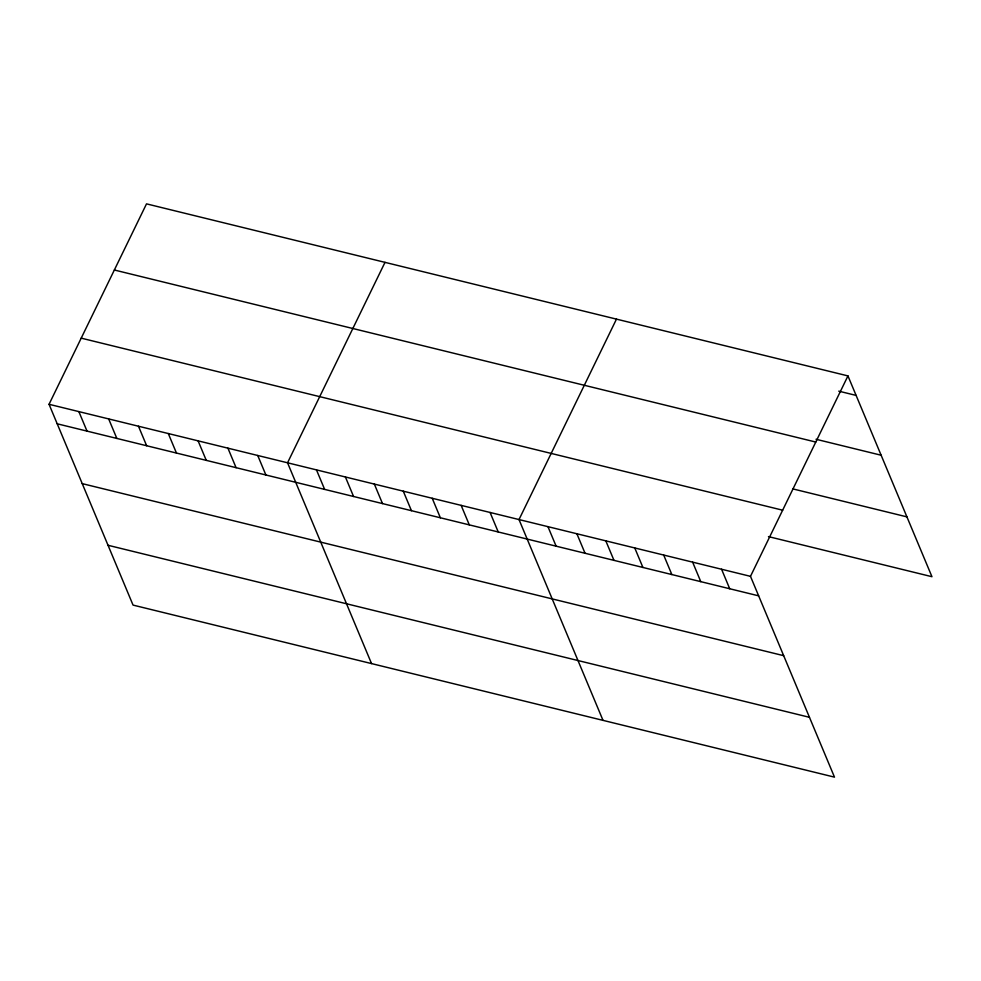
<?xml version="1.0" encoding="UTF-8"?>
<svg xmlns="http://www.w3.org/2000/svg" width="981" height="981" viewBox="0 0 981 981"><rect width="100%" height="100%" fill="white"/><g stroke="black" fill="none" stroke-linecap="round" stroke-linejoin="round"><path stroke-width="1.47" d="M847.952 375.907L750.49 576.337L834.488 777.136L133.048 605.093L49.05 404.295L146.512 203.864L847.952 375.907L931.95 576.705L768.466 536.607M385.006 262.356L287.543 462.787L371.541 663.585M616.473 319.132L519.01 519.562L603.008 720.361M838.755 391.149L856.119 395.417M816.033 439.267L881.146 455.233M114.348 270.008L815.787 442.051M792.636 488.845L906.922 516.877M81.215 338.151L782.654 510.194M49.05 404.295L750.49 576.337M57.217 423.804L758.656 595.847M82.232 483.633L783.684 655.676M108.02 545.277L809.46 717.307M721.562 569.238L729.717 588.747M692.623 562.15L700.79 581.659M663.683 555.05L671.85 574.559M634.756 547.95L642.911 567.459M605.817 540.862L613.983 560.372M576.889 533.762L585.044 553.272M547.95 526.662L556.117 546.172M490.083 512.474L498.238 531.984M461.144 505.374L469.31 524.884M432.216 498.274L440.371 517.784M403.277 491.174L411.444 510.684M374.35 484.087L382.504 503.596M345.41 476.987L353.565 496.496M316.471 469.887L324.637 489.396M257.733 455.478L265.888 474.988M227.923 448.17L236.078 467.679M198.101 440.861L206.268 460.371M168.291 433.541L176.457 453.05M138.48 426.232L146.647 445.742M108.67 418.924L116.837 438.433M78.86 411.615L87.027 431.125"/></g></svg>
